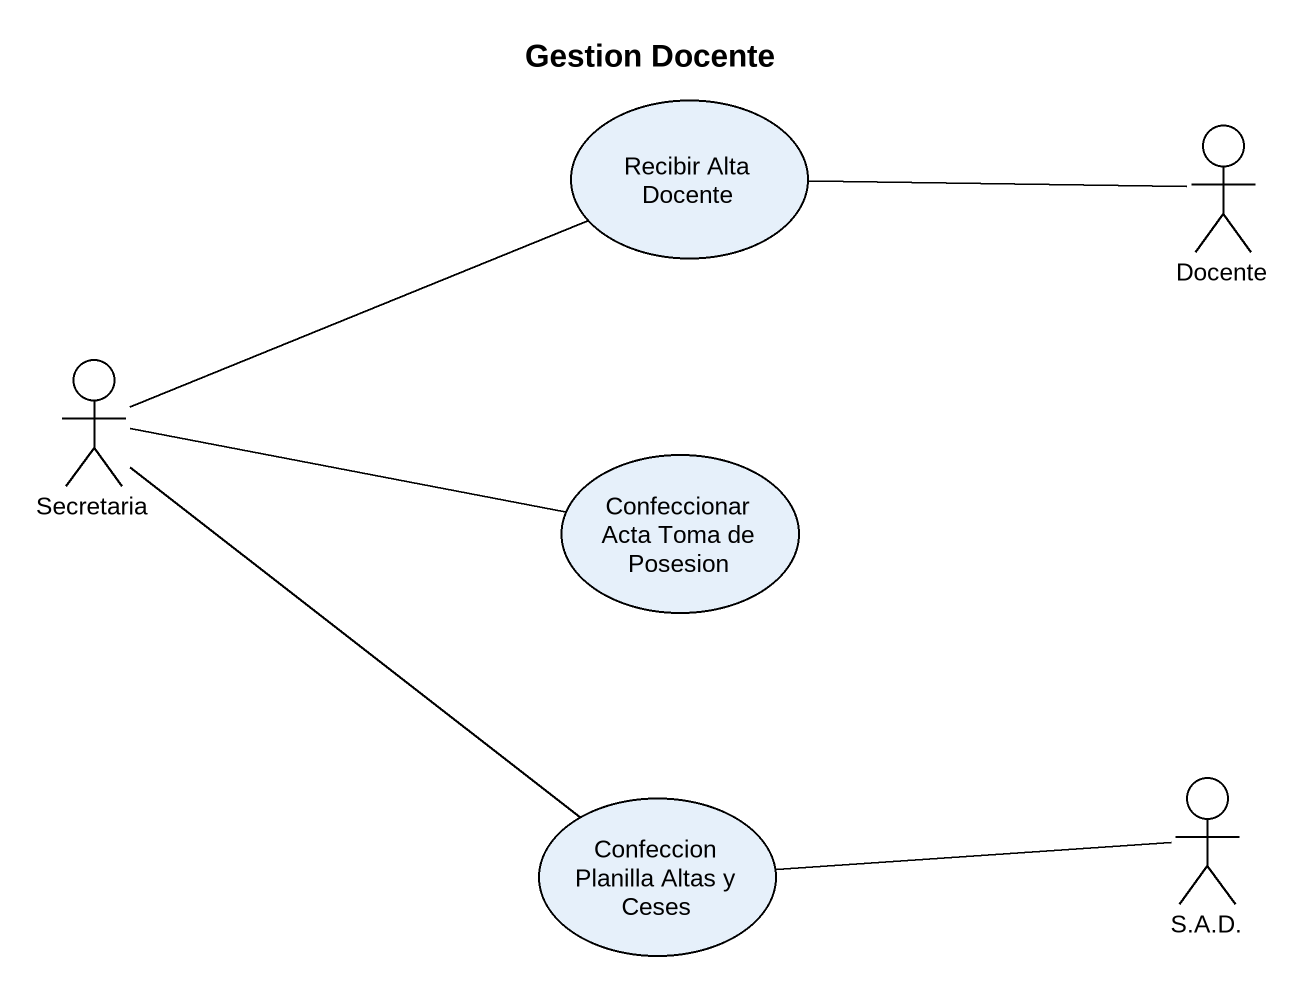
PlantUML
@startuml
title Gestion Docente
usecase "Recibir Alta Docente" as Recibir_Alta_Docente
actor Docente
actor Secretaria
usecase "Confeccionar Acta Toma de Posesion" as Confeccionar_Acta_Toma_de
usecase "Confeccion Planilla Altas y Ceses" as Confeccion_Planilla_Altas_y
actor "S.A.D." as S_A_D
Docente -left- Recibir_Alta_Docente
Secretaria -right- Recibir_Alta_Docente
Secretaria -right- Confeccionar_Acta_Toma_de
Secretaria -- Confeccion_Planilla_Altas_y
Confeccion_Planilla_Altas_y -right- S_A_D
@enduml
